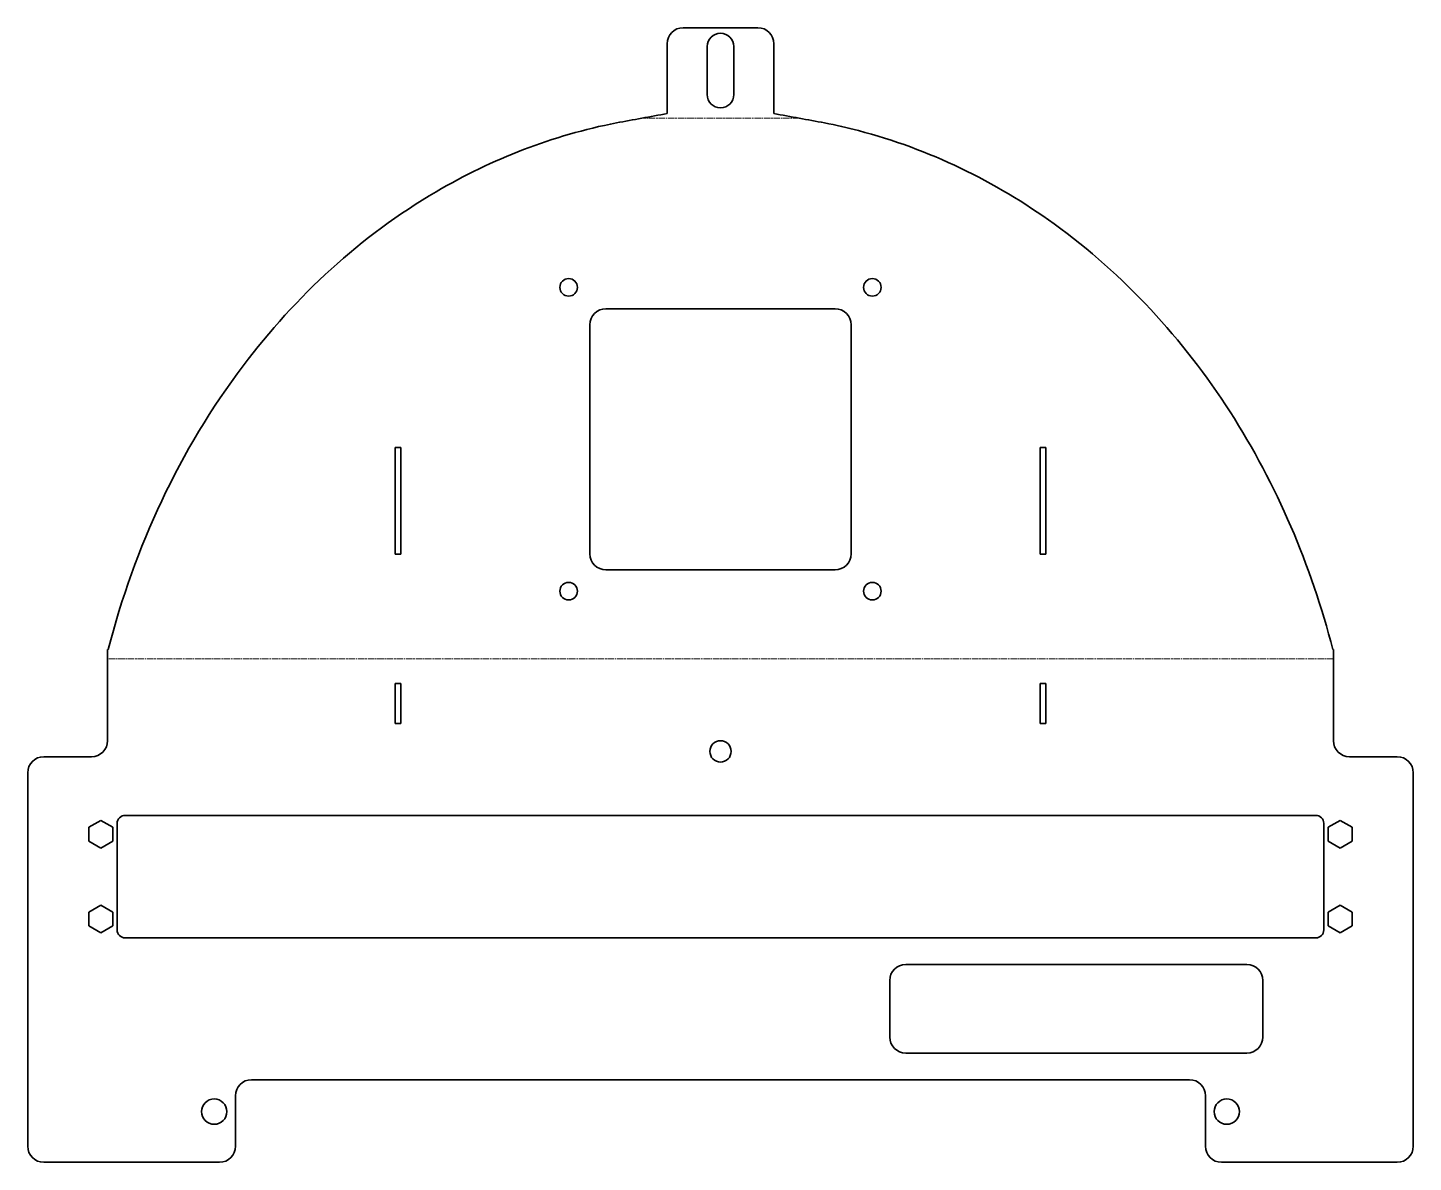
# Model space of a CAD drawing. Header units: inches. Extents: x 0 to 520, y 0 to 426.
import ezdxf

# ---------------------------------------------------------------- set-up
doc = ezdxf.new("R2010")
doc.units = ezdxf.units.IN
doc.header["$MEASUREMENT"] = 0
doc.linetypes.add('Chain', pattern=[13.68, 9.12, -1.14, 2.28, -1.14])
doc.layers.add('SIMUMAK Bend Centerline (ISO)', color=7, linetype='Chain', lineweight=9)
doc.layers.add('SIMUMAK Visible (ISO)', color=7, linetype='Continuous', lineweight=35)

# ---------------------------------------------------------------- blocks, each defined once
blk = doc.blocks.new('SIL-027-PLUGP-02_Sheet_2_SIL-027-PLUGP-02 (desplegada)')
at = {"layer": 'SIMUMAK Bend Centerline (ISO)', "ltscale": 0.263158}
for p, q in [((29.53, 178.93), (-29.53, 178.93)), ((230, -23.93), (-230, -23.93))]:
    blk.add_line(p, q, dxfattribs=at)
at = {"layer": 'SIMUMAK Visible (ISO)'}
for p, q in [((-14, 212.89), (14, 212.89)), ((-20, 180.69), (-20, 206.89)), ((-5, 187.79), (-5, 205.79)), ((5, 205.79), (5, 187.79)), ((20, 206.89), (20, 180.69)), ((-43, 107.44), (43, 107.44)), ((-49, 15.44), (-49, 101.44)), ((49, 101.44), (49, 15.44)), ((-122.1, 15.33), (-122.1, 55.33)), ((-122.1, 55.33), (-120, 55.33)), ((-120, 55.33), (-120, 15.33)), ((120, 15.33), (120, 55.33)), ((120, 55.33), (122.1, 55.33)), ((122.1, 55.33), (122.1, 15.33)), ((-120, 15.33), (-122.1, 15.33)), ((122.1, 15.33), (120, 15.33)), ((43, 9.44), (-43, 9.44)), ((-229.79, -20.46), (-230, -20.46)), ((-230, -54.69), (-230, -20.46)), ((230, -20.46), (229.79, -20.46)), ((230, -54.69), (230, -20.46)), ((-122.1, -48.19), (-122.1, -33.19)), ((-122.1, -33.19), (-120, -33.19)), ((-120, -33.19), (-120, -48.19)), ((120, -48.19), (120, -33.19)), ((120, -33.19), (122.1, -33.19)), ((122.1, -33.19), (122.1, -48.19)), ((-120, -48.19), (-122.1, -48.19)), ((122.1, -48.19), (120, -48.19)), ((-254, -60.69), (-236, -60.69)), ((236, -60.69), (254, -60.69)), ((-260, -206.89), (-260, -66.69)), ((260, -66.69), (260, -206.89)), ((-223.43, -82.69), (223.42, -82.69)), ((-237.05, -87.19), (-232.55, -84.59)), ((-237.05, -92.39), (-237.05, -87.19)), ((-232.55, -84.59), (-228.05, -87.19)), ((-228.05, -87.19), (-228.05, -92.39)), ((-226.43, -125.69), (-226.43, -85.69)), ((226.42, -85.69), (226.42, -125.69)), ((228.05, -87.19), (232.55, -84.59)), ((228.05, -92.39), (228.05, -87.19)), ((232.55, -84.59), (237.05, -87.19)), ((237.05, -87.19), (237.05, -92.39)), ((-232.55, -94.98), (-237.05, -92.39)), ((-228.05, -92.39), (-232.55, -94.98)), ((232.55, -94.98), (228.05, -92.39)), ((237.05, -92.39), (232.55, -94.98)), ((-237.05, -118.99), (-232.55, -116.39)), ((-237.05, -124.19), (-237.05, -118.99)), ((-232.55, -116.39), (-228.05, -118.99)), ((-228.05, -118.99), (-228.05, -124.19)), ((228.05, -118.99), (232.55, -116.39)), ((228.05, -124.19), (228.05, -118.99)), ((232.55, -116.39), (237.05, -118.99)), ((237.05, -118.99), (237.05, -124.19)), ((-232.55, -126.78), (-237.05, -124.19)), ((-228.05, -124.19), (-232.55, -126.78)), ((232.55, -126.78), (228.05, -124.19)), ((237.05, -124.19), (232.55, -126.78)), ((223.42, -128.69), (-223.43, -128.69)), ((69.51, -138.69), (197.51, -138.69)), ((63.51, -165.89), (63.51, -144.69)), ((203.51, -144.69), (203.51, -165.89)), ((197.51, -171.89), (69.51, -171.89)), ((-176, -181.89), (176, -181.89)), ((-182, -206.89), (-182, -187.89)), ((182, -187.89), (182, -206.89)), ((-188, -212.89), (-254, -212.89)), ((254, -212.89), (188, -212.89))]:
    blk.add_line(p, q, dxfattribs=at)
for centre, radius in [((-57, 115.44), 3.3), ((57, 115.44), 3.3), ((-57, 1.44), 3.3), ((57, 1.44), 3.3), ((0, -58.69), 4), ((-190, -193.89), 4.75), ((190, -193.89), 4.75)]:
    blk.add_circle(centre, radius, dxfattribs=at)
at = {"layer": 'SIMUMAK Visible (ISO)', "extrusion": (0, 0, -1)}
for centre, radius, start, end in [((14, 206.89), 6, 0, 90), ((0, 205.79), 5, 0, 180), ((-14, 206.89), 6, 90, 180), ((0, 187.79), 5, 180, 0), ((43, 101.44), 6, 0, 90), ((-43, 101.44), 6, 90, 180), ((43, 15.44), 6, 270, 0), ((-43, 15.44), 6, 180, 270), ((254, -66.69), 6, 360, 90), ((-254, -66.69), 6, 90, 180), ((-69.51, -144.69), 6, 0, 90), ((-197.51, -144.69), 6, 90, 180), ((-69.51, -165.89), 6, 270, 0), ((-197.51, -165.89), 6, 180, 270), ((254, -206.89), 6, 270, 0), ((188, -206.89), 6, 180, 270), ((-188, -206.89), 6, 270, 0), ((-254, -206.89), 6, 180, 270)]:
    blk.add_arc(centre, radius, start, end, dxfattribs=at)
at = {"layer": 'SIMUMAK Visible (ISO)'}
for centre, radius, start, end in [((-236, -54.69), 6, 270, 360), ((236, -54.69), 6, 180, 270), ((-223.43, -85.69), 3, 90, 180), ((223.42, -85.69), 3, 0, 90), ((-223.43, -125.69), 3, 180, 270), ((223.42, -125.69), 3, 270, 0), ((-176, -187.89), 6, 90, 180), ((176, -187.89), 6, 0, 90)]:
    blk.add_arc(centre, radius, start, end, dxfattribs=at)
for points, knots in [([(-39.06, 177.17), (-62.9, 172.52), (-85.67, 163.7), (-135, 134.74), (-159.38, 112.25), (-203, 54.45), (-219.9, 17.92), (-229.79, -20.46)], [-29.16313, -29.16313, -29.16313, -29.16313, -21.799563, -21.799563, -11.904099, -11.904099, 0, 0, 0, 0]), ([(229.79, -20.46), (221.67, 11.08), (208.8, 41.38), (173.65, 96.08), (151.5, 120.27), (103, 155.32), (78.24, 167.35), (47.54, 175.37), (43.31, 176.34), (39.06, 177.17)], [-66.296277, -66.296277, -66.296277, -66.296277, -56.498636, -56.498636, -46.713078, -46.713078, -38.440534, -38.440534, -37.125819, -37.125819, -37.125819, -37.125819])]:
    blk.add_open_spline(points, degree=3, knots=knots, dxfattribs=at)
for points in [[(-39.06, 177.17), (-32.71, 178.34), (-26.35, 179.52), (-20, 180.69)], [(20, 180.69), (26.35, 179.52), (32.71, 178.34), (39.06, 177.17)]]:
    blk.add_open_spline(points, degree=3, dxfattribs=at)

msp = doc.modelspace()

# ---------------------------------------------------------------- block references
msp.add_blockref('SIL-027-PLUGP-02_Sheet_2_SIL-027-PLUGP-02 (desplegada)', (260, 212.89))

doc.saveas('drawing.dxf')
